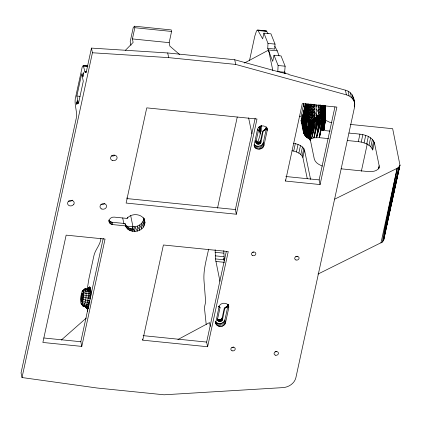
<?xml version="1.0" encoding="UTF-8"?>
<svg xmlns="http://www.w3.org/2000/svg" width="421" height="421" viewBox="0 0 421 421"><rect width="100%" height="100%" fill="white"/><g stroke="black" fill="none" stroke-linecap="round" stroke-linejoin="round"><path stroke-width="0.63" d="M378.916 168.589L379.184 165.821L374.353 142.477C370.064 133.21 357.261 134.231 348.914 133.036M305.262 103.919L301.883 119.517L301.041 120.574L303.699 133.41L305.52 136.267L307.177 136.125C308.356 136.504 309.277 138.514 309.451 139.019C309.046 136.204 309.703 133.341 310.356 130.61C310.293 125.2 321.833 110.27 322.991 123.043L321.881 130.305L322.339 130.331L323.317 124.59C326.496 123.89 325.422 118.348 322.944 117.133L323.033 105.192M325.144 105.966L325.265 119.675C325.428 121.259 325.212 123.558 322.991 123.043L323.317 124.59L323.528 123.39C327.685 122.369 323.17 115.407 319.802 116.57C311.293 118.075 307.014 128.205 306.556 136.025L305.52 136.267L309.556 138.819L310.293 139.709L314.345 159.254C315.476 162.864 319.16 164.806 322.465 166.09M325.149 111.891L325.175 107.271M307.33 103.992L305.52 136.267C307.725 137.041 311.466 141.314 308.688 136.33C306.493 128.037 314.866 109.365 324.707 118.922L324.717 105.308L325.217 113.47M309.235 135.673C310.645 129.189 312.629 120.238 319.723 118.006C320.255 114.901 318.076 112.002 316.755 109.392M303.53 105.76L303.52 106.387L303.662 103.692L303.52 106.387L303.746 104.745M321.776 105.397L321.397 116.428C311.582 116.275 307.077 127.921 305.841 136.099L304.309 134.846L304.278 130.121L306.056 103.782M306.03 136.167L308.619 138.314L306.593 136.12L307.751 136.183L309.472 139.251L309.072 136.63C310.361 141.698 308.382 136.015 306.03 136.167L306.083 136.457L307.177 136.125L309.072 136.63L309.377 138.109L309.651 132.347L311.124 125.684L314.787 119.806L317.497 117.512L319.813 116.706L322.318 117.064L324.212 118.243L325.065 119.68L324.128 120.727L322.986 121.195L319.407 137.688L313.924 137.809L309.814 139.298C310.535 134.11 312.329 113.754 323.044 118.438C324.717 119.396 326.27 122.995 323.075 122.5L323.528 123.39M324.807 109.755L325.038 106.055M88.373 287.964L86.858 289.153L89.82 286.996C91.741 290.374 90.694 294.742 90.599 298.478M219.946 281.27L215.447 258.915L215.152 249.695M224.288 261.062L223.798 250.574M306.556 136.025L307.177 135.536C307.041 128.494 311.072 121.406 316.413 116.975L319.702 116.18L320.134 115.517L320.307 104.797M325.033 112.286L325.091 106.081M305.204 109.87L305.483 104.071M318.655 104.971L318.418 115.238L318.008 116.396C310.382 119.343 306.23 127.931 305.514 135.683L307.751 135.594L309.082 136.041L309.393 136.472L309.367 138.993C308.425 130.736 311.308 113.381 322.944 117.133L324.028 116.564L325.033 117.17L325.254 120.48L324.007 129.51L323.491 130.105L322.339 130.331L330.117 131.12M76.638 103.513L77.232 100.766L77.327 103.182L76.759 104.424L76.638 103.513L77.917 103.645M81.132 299.363L81.59 294.963L82.532 292.9L82.979 294.295L82.9 297.452L82.332 300.52L81.616 301.699L81.132 299.363L83.021 299.557M81.09 303.615L81.727 303.736C83.49 299.847 83.921 295.158 83.058 290.985L82.421 290.864C80.685 295.605 78.869 302.499 83.316 306.32L85.937 306.314C88.284 301.136 88.863 294.879 87.71 289.316L87.315 288.938L85.153 288.717L82.421 290.864M304.551 125.942L306.877 127.137L307.909 126.742L311.856 120.606L313.987 122.353L316.892 119.185L315.971 117.375L313.603 118.854L312.703 117.517L305.093 117.58L306.446 131.41L305.699 133.462L305.614 131.399L304.278 130.121L303.699 133.41L303.836 129.126L301.273 120.848L302.104 118.417L303.183 116.975L303.888 116.938L304.557 117.806L304.551 125.942L305.514 135.683L307.13 129.284L310.345 122.543L311.245 117.433L311.877 104.229M325.101 120.901L324.486 125.9L323.754 126.626L323.491 130.105L324.78 122.143L324.57 120.406L322.954 118.564L320.86 117.717L318.734 117.933L316.892 119.185L318.734 118.254L318.45 116.438L318.008 116.396C314.961 112.933 312.14 108.723 311.23 104.119M304.204 125.563L304.32 121.58L303.783 118.369L303.099 117.948C300.552 120.795 303.225 114.538 304.094 114.075L304.799 114.033L301.72 119.638L302.494 124.784L303.704 111.118L304.404 109.781L305.32 104.003M316.876 105.324L316.413 116.975M325.217 121.327L324.744 112.291L323.439 105.613M303.951 129.489L304.078 125.353L303.578 121.232L303.009 118.927L302.304 118.964C300.505 119.827 304.23 124.89 303.162 126.953L304.404 109.781L305.041 110.265L301.673 119.78M328.485 138.609L319.407 137.688L322.754 120.422C327.054 117.901 319.813 115.643 317.55 117.648C311.819 121.19 310.503 128.763 309.519 134.515C308.946 133.783 307.877 133.72 307.025 133.568L307.993 127.184L309.351 104.003M324.475 125.611L324.759 124.221L324.344 124.79L323.923 129.742L324.765 123.942M309.872 132.62L308.777 131.91L306.446 131.41L306.593 135.53L306.93 136.02L307.672 136.072C307.277 129.231 309.493 122.4 314.598 117.659L315.071 104.592M324.344 124.79L323.228 125.111L322.991 123.043L322.775 130.305L324.017 122.99L323.096 121.837L324.391 121.474L325.196 120.711C322.275 113.796 313.924 119.085 312.771 124.184C312.098 123.469 311.224 122.974 310.345 122.543C310.987 116.191 305.746 111.302 305.909 105.045L306.551 104.192C306.541 110.176 311.245 114.775 311.856 120.606L312.703 117.517L313.256 104.655M259.915 133.073L260.899 125.6M305.578 103.487L305.283 106.492M259.415 126.363L259.641 131.847M301.657 119.906L303.594 132.899L305.441 103.976M309.288 137.378L311.961 126.258L309.035 124.6L309.588 122.637L310.572 103.94M267.73 48.347L267.998 43.389L263.909 33.127L270.935 33.838L275.024 44.1L274.755 49.057L267.73 48.347L272.692 61.366L274.024 55.23L281.049 55.94L285.138 66.208L284.543 73.517M274.024 55.23L278.113 65.497L277.786 71.559L284.812 72.275M309.235 124.748C307.725 128.126 306.946 131.926 307.751 135.594L307.309 136.036L306.667 133.541L308.272 103.924M323.754 126.626L323.375 126.742L323.16 130.226C324.07 126.174 326.47 117.833 319.818 117.275C312.508 118.659 309.619 127.395 308.467 133.862M143.861 218.252L144.45 225.082C141.393 233.834 125.753 233.602 125.026 223.556L112.128 222.246L110.07 221.53L108.786 220.004C108.739 222.262 110.244 224.446 112.607 224.582L125.511 225.888L125.853 225.235L125.026 223.556M215.71 322.928L219.015 306.888C220.015 301.662 229.603 302.094 228.745 307.877L225.503 322.807C224.298 328.096 215.226 327.538 215.468 321.76M266.467 127.021L266.577 127.637L265.493 129.652L264.551 130.436L263.299 130.426L260.967 142.33C260.199 145.329 255.131 144.514 255.731 141.182C256.684 143.219 260.11 142.714 260.604 140.577L262.609 131.32L265.383 129.052L266.467 127.021L267.256 129.452C266.519 124.448 258.436 124.921 257.457 129.573L254.221 144.503C253.358 150.286 262.951 150.713 263.946 145.487L267.182 130.557L266.888 127.689M303.699 133.41L305.583 103.998M306.551 104.192L304.309 134.846M325.038 122.4C324.354 120.09 321.828 117.864 319.234 118.248L316.56 137.572L320.681 118.369C321.728 116.396 320.207 116.059 318.418 115.238L310.003 114.749L305.23 115.491L306.877 127.137M303.615 105.787L303.741 104.219M354.587 106.923C355.187 100.272 352.887 91.857 345.457 90.183L288.922 74.643L288.832 74.201L280.586 72.354L234.718 59.75L167.716 52.962L91.457 48.099L86.805 69.565L85.731 72.501L85.095 72.38L83.253 65.413L82.179 67.181L75.769 96.509C73.349 104.361 78.301 112.107 75.88 119.964L21.05 372.874L22.018 377.542L97.062 388.004L164.064 394.793L282.954 387.615C288.706 387.246 294.495 383.494 295.889 377.684L354.587 106.923L354.224 105.171M318.129 105.071L318.613 106.839L321.697 113.149L321.397 116.428C325.165 116.591 322.46 120.98 320.644 118.243M324.065 126.474L323.749 129.936C324.654 125.305 327.101 117.054 319.792 116.438C311.398 118.348 308.314 127.984 307.177 135.536M394.056 191.139L383.763 239.744L382.352 242.07L317.944 274.092M311.124 125.684L310.166 128.031L309.135 136.578C307.956 129.91 316.603 109.697 324.128 120.727L324.017 122.99M309.256 136.693L309.046 132.015L310.493 125.321L312.619 121.006L314.155 119.106L317.176 116.806L317.781 118.743L313.924 137.809L319.234 118.248L318.734 118.254M303.725 103.577L301.157 116.017L301.883 119.517L301.994 118.827L301.315 120.985L301.51 120.011L304.32 121.58M323.923 129.742L324.575 124.595M325.123 106.602L325.207 119.548C314.95 110.091 308.788 130.905 309.393 138.567M324.486 125.9L324.007 129.51L324.486 125.9L324.207 127.447L323.896 126.342M87.342 288.517L88.926 278.702L93.825 256.094C95.051 249.685 100.398 245.064 100.929 238.307M319.702 116.18L320.176 112.76L318.544 109.639C321.649 110.144 326.591 111.597 325.175 115.843M323.591 123.048C324.575 119.68 320.876 116.291 317.687 118.085C312.329 121.48 310.145 128.216 309.225 134.204M309.54 134.62L310.577 128.273L312.172 123.637M261.751 125.932L259.662 136.525L257.894 141.698M324.402 126.137L324.68 124.458M324.707 122.732L322.244 119.296L319.407 137.688L321.918 119.138L321.512 118.648L319.702 118.106L321.728 118.354L324.128 120.727M134.846 231.482L132.247 226.766L132.731 229.103L132.357 231.318L130.631 228.682L128.726 227.866L125.853 225.235L126.5 227.808L127.105 226.698L128.042 229.413L128.726 227.866L130.036 230.613L130.631 228.682L132.731 229.103L134.846 231.482L134.825 226.735C138.872 226.198 142.787 223.456 143.793 219.357L144.913 222.946L144.45 225.082L142.987 221.493L143.372 227.093L141.577 223.419L141.761 228.835L139.656 225.003L139.709 230.203L137.351 226.135L137.351 231.103L134.825 226.735L125.89 226.124M310.051 139.767L310.088 140.388L310.293 139.709M322.802 120.148L321.918 119.138L316.56 137.572L319.971 118.222M318.497 118.427L313.924 137.809L317.087 119.164L311.64 138.398L314.655 121.58L309.814 139.298L313.645 123.048M309.182 136.383L309.772 133.204M334.721 199.138L397.145 168.311L380.958 242.97L398.534 167.411L383.299 240.98L399.482 166.321L397.145 168.311L388.993 207.327L382.352 242.07L399.95 165.085L392.661 128.71L350.219 124.411M309.172 137.293L310.677 129.679L311.961 126.258M304.404 109.781L301.483 121.527L301.604 119.938L301.273 120.848L301.252 120.311M388.993 207.327L390.483 206.185L391.325 204.801L399.95 165.085L383.763 239.744L383.742 238.849M325.007 108.486L325.123 107.939M395.151 186.04L395.693 183.493M395.966 182.219L396.508 179.667M397.192 176.483L397.734 173.936M398.008 172.663L398.555 170.11M76.859 96.041L81.716 73.643L83.284 81.232L78.432 103.629L76.859 96.041L80.064 96.367M22.018 377.542L92.425 52.767L91.457 48.099M125.437 50.278L133.136 42.426L132.415 38.927L134.841 27.723L134.525 26.207L171.273 29.928L171.584 31.449L169.158 42.647L169.884 46.147L179.63 54.546M81.785 346.399L105.05 239.075L66.144 235.134L42.874 342.462L81.785 346.399L80.816 341.731L103.245 238.265M142.772 340.179L163.406 244.985L228.25 251.553L207.616 346.746L142.772 340.179L142.53 339.01M208.605 249.195C206.5 259.51 203.259 269.898 203.996 280.56L205.659 301.825L204.411 307.577L206.216 324.496M217.51 208.132L237.26 117.022M249.5 60.561L254.784 36.18L256.557 30.822L257.71 30.012L266.356 30.891L268.066 33.701M263.909 33.127L262.662 38.879L257.71 30.012M268.324 51.325L268.593 50.083L244.443 63.029M207.616 346.746L206.648 342.078L226.314 251.358M236.344 214.226L256.984 119.032L146.745 107.865L126.111 203.059L236.344 214.226L235.376 209.553L255.184 118.196M220.009 307.825L218.599 306.114L219.888 307.241L220.009 307.825L217.552 319.144C217.11 322.102 222.014 322.323 222.525 319.65L224.856 307.74L226.945 306.372L228.14 304.957L228.024 304.341L227.745 306.014L227.051 306.967L224.977 308.325M258.447 130.505L257.478 129.147L258.447 130.505L255.994 141.824L256.094 142.935M217.952 320.739L217.589 318.986C218.883 320.46 221.688 319.818 222.162 317.897L224.167 308.64L224.856 307.74L226.109 307.756L225.998 307.167L227.051 306.967L226.945 306.372L227.745 306.014L228.14 304.957L228.745 307.877M216.557 324.938L215.957 322.018C218.488 324.901 223.977 323.644 224.903 319.892L228.14 304.957M255 147.618L254.395 144.698C256.926 147.582 262.42 146.324 263.341 142.572L266.577 127.637L266.077 128.089L266.183 128.694L265.383 129.052L265.493 129.652L264.435 129.847L264.551 130.436L263.42 131.005M285.506 181.051L302.299 103.592L336.879 107.097L320.086 184.556L285.506 181.051L285.264 179.888M307.241 178.562L302.883 157.528C301.547 153.702 297.289 152.097 293.705 151.081L295.326 143.614L293.621 143.324M296.437 151.928L298.052 144.461L295.326 143.614M298.863 153.081L300.483 145.613L298.052 144.461M300.831 154.465L302.452 146.997L300.483 145.613M302.204 155.98L303.82 148.513L302.452 146.997M302.883 157.528L304.504 150.06L303.82 148.513M320.086 184.556L319.123 179.888L334.942 106.908M347.293 140.509L358.313 141.63L359.934 134.162M374.353 142.477L372.732 149.944C371.075 145.192 365.696 143.261 361.234 142.098L362.855 134.631M364.086 142.893L365.702 135.425M366.717 143.977L368.333 136.509M361.355 171.236L367.338 143.619M369.001 145.292L370.617 137.825M370.822 146.776L372.438 139.309M372.085 148.355L373.706 140.888M378.511 168.932L379.184 165.821M386.22 226.914L386.773 224.361M387.052 223.088L387.741 219.899M395.077 186.077L395.629 183.524M395.903 182.246L396.456 179.693M396.735 178.42L397.424 175.225M386.262 226.898L386.825 224.34M387.11 223.062L388.094 218.583M388.373 217.304L388.936 214.747M389.22 213.473L391.472 203.243M309.209 136.088L310.677 129.679L310.356 130.61L307.425 129.342M311.64 138.398L315.792 120.264M302.104 118.417L301.399 121.253L301.557 119.974L301.341 120.469L304.078 125.353M316.56 137.572L321.339 118.68M109.271 222.335C108.123 219.383 111.428 216.704 114.228 217.115L127.131 218.42L127.468 217.162M321.881 130.305L322.949 126.805L323.375 126.742M305.904 126.737L306.962 128.958L307.993 127.184L310.166 128.031L308.751 133.962L308.972 136.467C307.64 128.594 311.545 118.58 319.771 116.307M323.586 121.001L323.196 119.911C319.239 118.922 324.412 117.022 321.091 116.606M310.924 125.563C312.329 121.516 315.245 117.18 319.802 116.57M321.197 105.361L324.759 116.949L324.212 118.243L324.028 105.46M301.041 120.574L301.82 122.611L302.794 115.317L303.53 113.07L304.92 112.149L301.825 119.364L302.236 119.485L302.836 120.88L303.836 129.126M311.866 126.295L313.771 122.064L316.703 118.648M379.184 167.347C377.416 171.721 371.659 171.752 367.67 171.51L341.084 168.816M307.13 129.284L306.209 131.205L305.614 131.399L304.82 121.758L307.172 122.248L306.493 117.401L305.367 113.402L308.882 112.27L314.803 112.054M302.215 118.001L303.267 115.996L303.994 115.507L304.678 115.922L304.704 117.717M312.003 123.511C313.577 118.711 320.123 113.965 324.254 118.869M84.211 289.743L84.695 288.938M309.377 137.92L308.725 136.441L309.409 139.146L308.277 136.288L309.156 137.772L309.509 139.383M313.287 121.558C315.097 117.464 321.023 114.959 324.175 118.99M258.02 130.336L258.326 129.921L257.605 129.736M219.578 307.656L219.888 307.241L219.167 307.056L219.041 306.462M306.593 135.53L306.188 136.051L305.988 133.536L307.025 133.568M301.71 119.727L304.678 115.922M87.579 311.561L87.268 308.919L85.084 306.156L87.579 308.951L88.226 308.367L86.426 305.514L84.263 305.293L82.095 303.131M134.525 26.207L133.236 27.607L130.2 41.605L130.963 45.284M87.205 289.164L88.463 287.969M127.131 218.42C131.941 212.026 145.087 213.915 144.913 222.946L144.261 219.078M82.763 290.7L85.153 288.717L85.547 289.095L87.71 289.316L90.094 287.248L87.315 288.938L89.526 286.964L86.858 289.153M61.287 340.068L86.268 318.06M82.053 291.469L83.779 290.085M87.315 288.938L89.82 286.996M83.058 290.985L85.547 289.095C86.7 294.658 86.126 300.915 83.774 306.099L83.316 306.32L81.385 303.899M90.536 288.411L88.015 290.269L85.852 290.053L83.29 291.7M301.462 120.043L304.557 117.806M87.71 289.316L90.331 287.727L88.015 290.269L90.699 289.29L88.21 291.732L86.052 291.516L83.437 292.795M317.713 118.196C311.803 122.101 309.503 129.926 309.34 136.693C310.172 129.7 311.998 119.848 319.781 117.68M177.888 339.547L209.516 322.591L210.311 326.433M90.815 290.343L88.21 291.732L90.889 291.558L88.284 293.605L86.121 293.384L83.49 294.2M317.792 118.627C320.081 116.854 323.112 118.259 324.57 120.406L324.059 119.138L322.181 117.48M317.639 117.917C320.207 116.075 323.265 117.817 324.891 120.048M299.326 116.622L301.157 116.017M318.718 117.706C320.549 116.964 322.849 117.612 323.959 119.259M90.915 292.9L88.284 293.605L90.894 294.347L88.226 295.758L83.447 295.816M83.311 297.531L88.042 298.047L90.704 297.426L88.226 295.758L90.82 295.868M265.798 30.986L266.356 30.891M307.293 136.388L309.03 138.635L307.593 136.42L308.456 136.946L309.472 139.177L309.003 137.609L307.783 137.046L306.462 137.041L306.083 136.457L307.793 137.33L309.393 139.067L308.361 137.214L307.177 136.125M323.612 119.601C320.665 116.064 315.645 118.948 313.924 122.258C312.072 122.848 312.103 130.073 310.166 128.031M89.557 302.125L85.205 302.183L82.8 300.799M312.792 104.74L313.177 106.492L314.903 109.255L309.025 109.728L305.499 111.312L307.462 117.364L308.309 122.437L310.345 122.543M319.823 117.138C311.903 118.854 308.046 128.837 308.346 136.215L308.688 136.33M306.399 136.73L308.903 138.52L306.399 136.73L308.914 137.204L309.472 139.177L309.335 137.735M308.488 138.009L306.72 137.004M92.425 52.767L168.684 57.63L235.686 64.418L346.42 94.851C349.925 95.856 353.056 98.314 354.314 101.803M83.09 299.231L85.589 300.094L89.694 300.494M308.725 136.441L309.451 139.019L308.751 137.714L307.056 137.272L308.714 137.941L309.498 139.319M258.389 30.233L261.478 30.549M262.715 30.675L265.183 30.922M258.194 30.538L266.84 31.412M134.841 27.723L171.584 31.449M267.998 43.389L275.024 44.1M268.609 49.994L277.255 50.867L279.028 55.804M132.415 38.927L169.158 42.647M278.113 65.497L285.138 66.208M83.253 65.413L87.736 65.865M83.547 65.639L88.031 66.15M83.779 66.413L87.621 66.802M84.863 71.665L86.789 71.859M85.095 72.38L86.373 72.507M331.937 122.558L329.98 122.364L325.296 120.174M76.69 102.571L77.969 102.698M76.648 103.056L77.932 103.187M255.836 141.098L258.31 141.345M285.843 176.515L319.123 179.888M127.1 198.591L235.376 209.553M131.457 228.971L132.731 229.103M215.11 252.29L223.756 253.163M215.199 255.826L223.846 256.705M223.64 258.247L224.951 258.378M215.447 258.915L224.093 259.794M215.841 261.457L224.488 262.33M82.058 293.411L83.321 293.537M81.816 294.079L83.079 294.205M81.59 294.963L82.853 295.089M81.4 296.01L83.29 296.2M81.253 297.142L83.142 297.337M81.158 298.289L83.053 298.478M81.169 300.299L82.427 300.426M81.264 301.031L82.527 301.157M143.103 335.642L206.648 342.078M43.852 337.989L80.816 341.731M319.723 118.006L320.691 118.143L322.349 119.206L322.939 120.074L322.986 121.195L324.396 122.885M358.313 141.63L361.234 142.098M292.006 150.792L293.705 151.081M307.672 136.072L308.346 136.215L308.735 135.851L308.156 133.773L308.167 131.715L308.819 127.442L310.761 122.748L312.098 120.638L313.887 118.848L315.329 120.622L317.739 118.306L319.765 117.791L321.728 118.354L323.196 119.911M318.481 112.439L322.996 113.602L325.017 114.928M89.015 304.651L84.753 303.957L82.463 302.131M318.613 106.839C321.055 107.434 324.244 108.26 325.149 110.918M319.655 104.845L320.27 107.244L324.028 116.564L321.67 115.833L322.944 117.133M307.998 136.493L309.367 137.451M307.709 137.756L308.767 138.409L307.388 137.525M261.267 131.52L260.757 128.6L259.325 128.116L259.099 126.868M88.042 298.047L90.547 298.999M320.86 117.717L322.733 118.827L323.444 119.738M89.341 303.257L87.363 302.404L89.105 304.299M306.377 136.415L308.03 137.383L309.393 139.067M88.399 306.651L86.426 305.514L88.557 307.751M307.751 136.183L309.003 137.609L309.467 139.43M320.134 115.517L321.397 116.428L320.176 112.76M308.019 137.967L308.314 138.183M308.656 138.109L309.409 139.146M87.752 300.315L90.105 302.052M308.704 138.283L309.44 139.172L309.193 138.814M89.226 305.935L86.91 304.178L88.563 306.472M88.226 308.367L85.937 306.314L83.774 306.099L81.727 303.736M308.54 138.183L306.988 136.378L308.54 137.588L309.04 138.567M323.849 119.375C315.529 111.112 306.841 128.847 308.283 135.699L308.025 136.136L307.751 135.594M80.858 302.899L81.916 304.151M87.894 308.767L85.937 306.314L87.579 308.951L85.479 306.535L87.268 308.919L85.084 306.156M309.556 138.819L310.182 139.804M308.577 103.982L309.172 107.181L312.824 114.759L314.934 117.827L314.697 114.854L310.419 106.86L309.935 104.482M324.391 121.474L324.938 122.543M85.431 306.235L86.252 307.646M274.808 46.289L277.255 50.867M322.397 119.727L322.986 121.195M312.703 117.517L308.051 107.592L307.467 104.003M309.993 139.619L309.682 139.34L309.709 139.619M325.265 119.675L324.759 116.949M321.697 113.149L322.986 116.185M309.382 137.062L309.372 137.62M284.785 71.838L285.449 73.691M308.309 122.437L309.035 124.6M228.024 304.341L228.814 306.772L228.329 304.42M82.616 304.983L82.921 305.935M143.587 217.683L143.929 218.825M314.476 104.634L315.003 106.455C311.761 106.492 308.056 106.808 305.635 109.223L308.593 117.354L309.588 122.637M316.35 104.861L316.839 106.576M309.193 138.404L308.825 136.799M325.065 120.943L325.123 122.164M144.335 219.078L144.735 220.815L144.335 218.978M261.52 125.526L261.778 126.689M372.469 148.666L372.732 149.944M354.803 104.329L353.351 97.135M352.193 94.809L353.156 99.477M350.425 92.809L351.388 97.477M348.135 91.236L349.104 95.909M345.457 90.183L346.42 94.851M304.504 150.06L310.577 179.383M268.593 50.083L272.834 70.565M266.577 127.637L267.182 130.557M263.341 142.572L263.946 145.487M262.941 143.64L263.546 146.561M258.968 127.021L260.425 134.052M262.236 144.603L262.841 147.524M260.604 140.577L260.967 142.33M260.399 141.124L260.762 142.877M261.273 145.398L261.878 148.313M260.036 141.619L260.399 143.372M259.546 142.024L259.91 143.772M260.12 145.961L260.725 148.881M258.957 142.314L259.32 144.061M258.31 142.466L258.673 144.214M258.857 146.261L259.462 149.181M257.652 142.472L258.015 144.224M257.026 142.335L257.389 144.087M257.568 146.276L258.173 149.197M256.473 142.061L256.831 143.808M255.752 140.661L256.394 143.419M256.342 146.008L256.947 148.923M255.258 145.466L255.863 148.387M248.6 117.838L251.911 133.815M254.052 144.919L254.416 146.671M234.718 59.75L235.686 64.418M223.761 258.831L224.125 260.583M224.903 319.892L225.503 322.807M224.498 320.96L225.103 323.875M223.793 321.923L224.398 324.844M167.716 52.962L168.684 57.63M222.162 317.897L222.525 319.65M221.956 318.444L222.32 320.197M222.835 322.712L223.435 325.633M221.593 318.939L221.956 320.686M221.104 319.344L221.467 321.091M221.683 323.281L222.288 326.196M220.515 319.628L220.878 321.381M219.867 319.786L220.23 321.533M220.42 323.581L221.02 326.501M219.209 319.792L219.573 321.544M218.583 319.655L218.946 321.407M219.125 323.596L219.73 326.512M218.031 319.381L218.394 321.128M217.41 319.086L217.652 320.255M217.899 323.328L218.504 326.243M216.82 322.786L217.42 325.707M215.494 321.655L215.973 323.986M126.963 197.723L127.231 199.001M130.678 215.647L133.062 227.172M122.69 217.946L123.879 223.704M112.128 222.246L112.607 224.582M111.033 222.009L111.518 224.34M110.07 221.53L110.555 223.861M109.307 220.846L109.792 223.177M322.412 105.418L324.754 114.623L325.033 117.17M260.241 126.047L260.757 128.6M312.824 114.759L313.603 118.854M324.181 105.503L325.249 117.606M325.065 119.68L324.97 105.945L325.049 114.186M305.825 103.845L305.909 105.045M325.165 113.075L324.717 105.308M304.92 112.149L304.957 113.791M325.154 106.081L325.201 111.402M325.107 105.976L325.175 115.349M324.207 126.353L324.207 127.447M72.412 200.149A3.321 2.794 -11.7 0 1 68.481 201.085M114.712 155.428A3.321 2.794 -11.7 0 1 111.423 155.838M104.829 203.432A3.321 2.794 -11.7 0 1 100.903 204.369M233.544 347.02A2.21 1.863 -11.7 0 1 231.897 347.409M276.776 351.398A2.21 1.863 -11.7 0 1 275.129 351.788M253.674 252.079A2.21 1.863 -11.7 0 1 252.537 252.216M297.41 256.205A2.21 1.863 -11.7 0 1 295.763 256.594M82.721 75.059C83.284 80.843 84.053 67.371 82.721 75.059M73.849 204.174L72.733 205.343L71.123 205.922A3.321 2.794 -11.7 0 1 67.897 202.091A3.321 2.794 -11.7 0 1 73.596 201.385L73.985 202.017A3.321 2.794 -11.7 0 1 73.849 204.174M112.391 160.506A3.321 2.794 -11.7 0 0 117.101 157.48A3.321 2.794 -11.7 0 0 111.949 155.675A3.321 2.794 -11.7 0 0 112.391 160.506M101.866 209.037A3.321 2.794 -11.7 0 0 106.581 206.006A3.321 2.794 -11.7 0 0 101.429 204.206A3.321 2.794 -11.7 0 0 101.866 209.037M232.082 350.793A2.21 1.863 -11.7 0 0 235.223 348.772A2.21 1.863 -11.7 0 0 231.787 347.572A2.21 1.863 -11.7 0 0 232.082 350.793M275.308 355.171A2.21 1.863 -11.7 0 0 278.449 353.151A2.21 1.863 -11.7 0 0 275.018 351.951A2.21 1.863 -11.7 0 0 275.308 355.171M252.716 255.6A2.21 1.863 -11.7 0 0 255.857 253.584A2.21 1.863 -11.7 0 0 252.426 252.379A2.21 1.863 -11.7 0 0 252.716 255.6M295.947 259.978A2.21 1.863 -11.7 0 0 299.089 257.962A2.21 1.863 -11.7 0 0 295.653 256.757A2.21 1.863 -11.7 0 0 295.947 259.978"/></g></svg>
